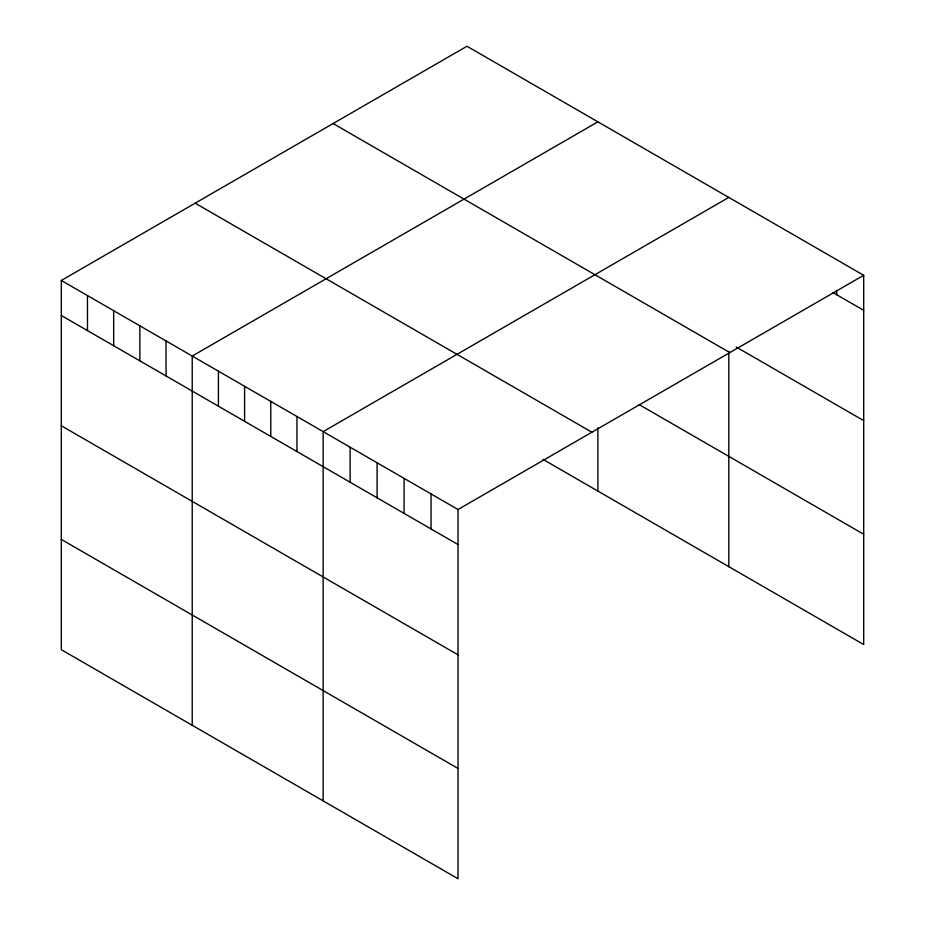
<?xml version="1.0" encoding="UTF-8"?>
<svg xmlns="http://www.w3.org/2000/svg" width="925" height="925" viewBox="0 0 925 925"><rect width="100%" height="100%" fill="white"/><g stroke="black" fill="none" stroke-linecap="round" stroke-linejoin="round"><path stroke-width="1.39" d="M863.696 275.303L458.025 509.513L458.025 878.75L61.304 649.697L61.304 280.46L466.975 46.25L863.696 275.303L863.696 644.54L543.033 459.401M597.885 121.834L192.227 356.044L192.227 725.293M728.808 197.418L323.137 431.628L323.137 800.877M833.043 292.624L863.696 310.326M736.173 346.991L863.696 420.621M333.104 123.534L729.825 352.587M639.036 404.549L863.696 534.245M195.175 203.176L591.896 432.218M61.304 280.46L458.025 509.513M61.304 315.494L458.025 544.536M61.304 425.778L458.025 654.831M61.304 539.414L458.025 768.455M836.72 290.554L836.72 294.751M728.808 351.269L728.808 566.667M597.885 427.662L597.885 491.083M431.05 493.938L431.05 528.961M404.075 478.352L404.075 513.387M377.099 462.778L377.099 497.812M350.124 447.203L350.124 482.237M296.96 416.516L296.96 451.55M270.771 401.392L270.771 436.427M244.593 386.28L244.593 421.314M218.404 371.168L218.404 406.191M166.037 340.932L166.037 375.955M139.86 325.808L139.86 360.842M113.671 310.696L113.671 345.73M87.482 295.572L87.482 330.607"/></g></svg>
